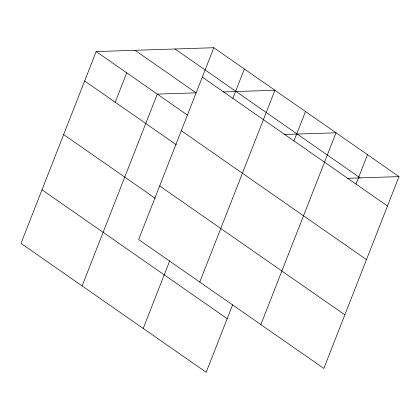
<?xml version="1.0" encoding="UTF-8"?>
<svg xmlns="http://www.w3.org/2000/svg" width="420" height="420" viewBox="0 0 420 420"><rect width="100%" height="100%" fill="white"/><g stroke="black" fill="none" stroke-linecap="round" stroke-linejoin="round"><path stroke-width="0.63" d="M213.822 47.723L138.653 239.537L323.831 368.429L399 176.615L213.822 47.723L96.17 51.571L21 243.385L206.178 372.278L232.654 304.726M115.206 102.233L126.725 72.839M82.11 285.92L157.279 94.106L196.103 92.836L134.999 50.3M232.859 98.38L244.377 68.985M143.215 328.456L169.691 260.899M199.763 282.072L274.932 90.253L222.994 91.954M293.969 140.915L305.487 111.52M260.867 324.608L336.042 132.788L284.099 134.489M356.003 184.097L367.521 154.702M347.718 178.29L399 176.615M174.998 48.988L360.176 177.886M202.303 77.112L387.481 206.01M96.17 51.571L187.299 115.001M181.298 130.714L366.476 259.607M84.651 80.966L176.316 144.769M159.658 185.934L344.836 314.832M63.646 134.563L155.311 198.366M42.005 189.787L227.183 318.68"/></g></svg>
